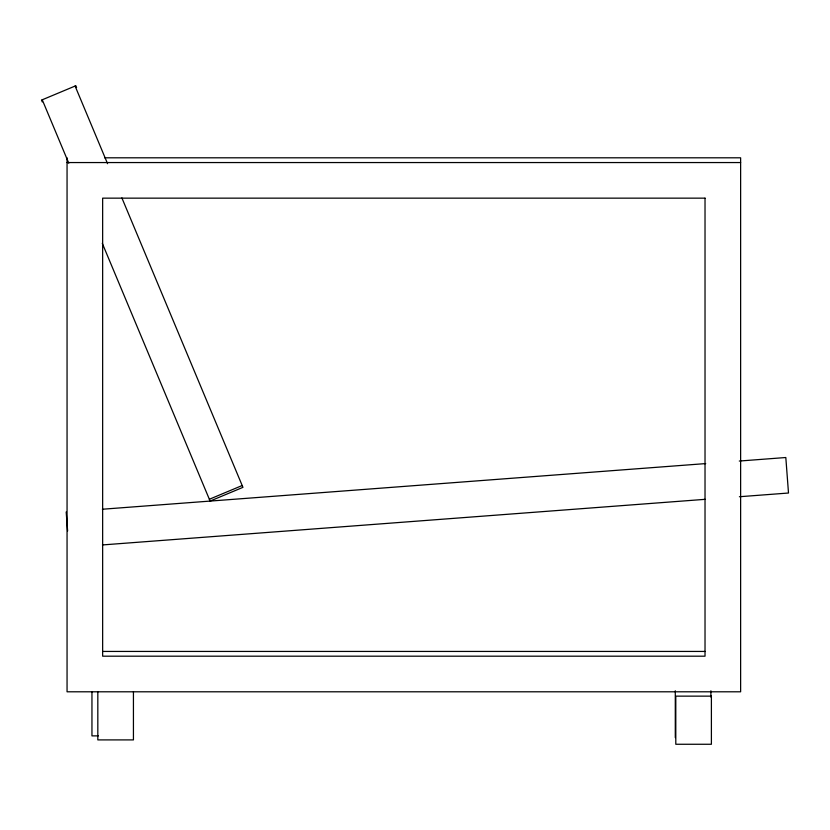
<?xml version="1.0" encoding="UTF-8"?>
<svg xmlns="http://www.w3.org/2000/svg" width="830" height="830" viewBox="0 0 830 830"><rect width="100%" height="100%" fill="white"/><g stroke="black" fill="none" stroke-linecap="round" stroke-linejoin="round"><path stroke-width="1.25" d="M209.347 499.266L242.194 485.519M102.36 509.236L705.708 463.586M739.302 461.044L785.813 457.517L788.5 493.02L739.405 496.734M102.464 544.937L705.189 499.328M104.622 157.804L740.63 157.804L740.63 691.795L67.054 691.795L67.054 157.804M67.054 162.556L740.63 162.556M102.65 651.436L705.023 651.436M98.314 735.878L91.954 735.878L91.954 691.566M76.599 87.565L75.841 85.739L41.5 100.108L42.268 101.934M75.094 86.061L107.568 163.686M121.886 197.913L242.951 487.345L210.115 501.081L102.287 243.315M42.247 99.797L68.766 163.188M66.182 511.975L67.624 530.993M710.895 690.768L710.895 697.096M675.288 690.768L675.288 737.611M133.433 691.795L133.433 739.904L97.826 739.904L97.826 691.795M705.023 198.152L102.65 198.152L102.65 656.188L705.023 656.188L705.023 198.152M711.393 696.142L675.796 696.142L675.796 744.261L711.393 744.261L711.393 696.142"/></g></svg>
